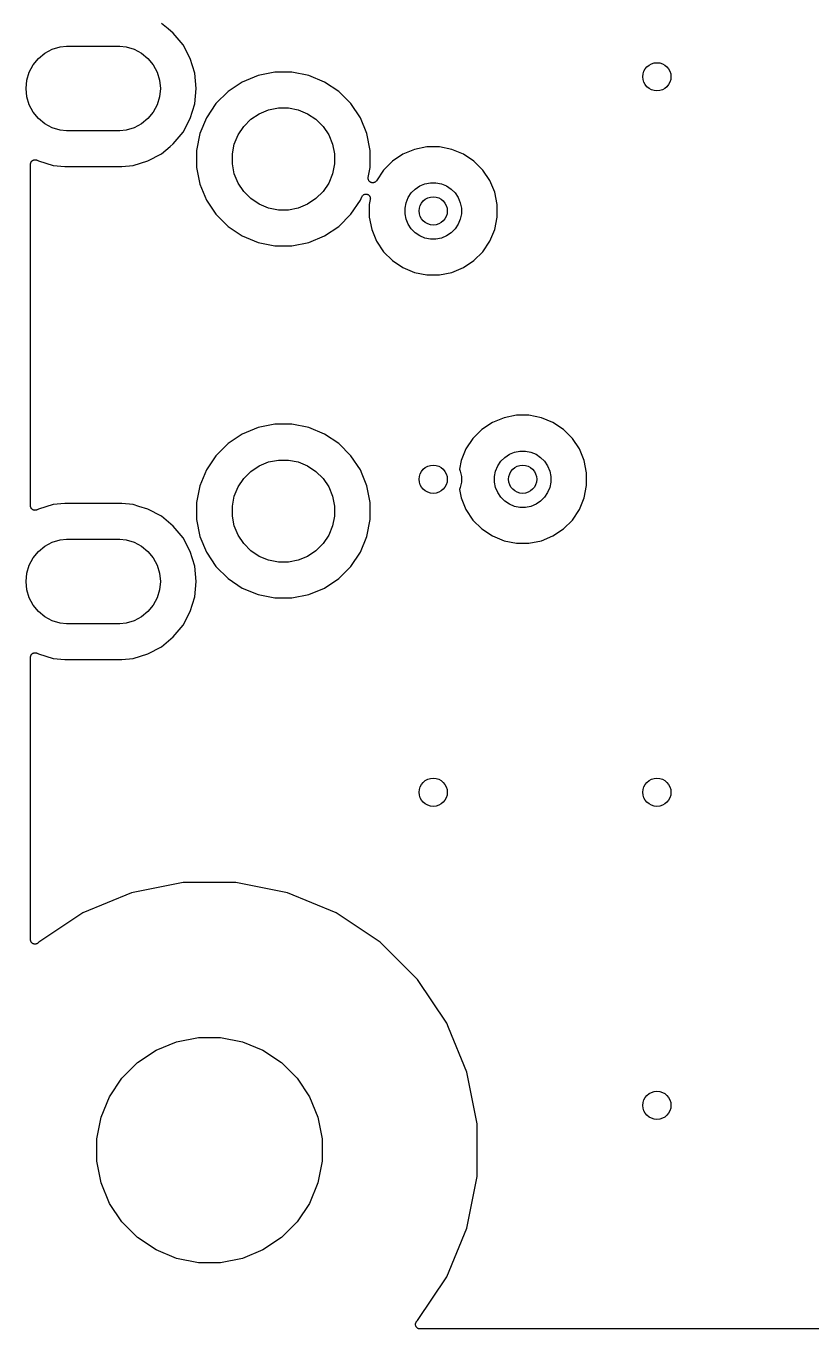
# Model space of a CAD drawing. Extents: x 1 to 139, y -76 to -1.
# Drawn here: x 0.57 to 11.73, y -75.56 to -57.06 of the extents above; entities that cross this region are included whole.
import ezdxf

# ---------------------------------------------------------------- set-up
doc = ezdxf.new("R2010")
doc.units = 0
doc.header["$MEASUREMENT"] = 0
doc.layers.add('BLACK', color=7, linetype='CONTINUOUS')

msp = doc.modelspace()

# ---------------------------------------------------------------- linework, layer by layer
at = {"layer": 'BLACK', "linetype": 'CONTINUOUS'}
for p, q in [((2.58653, -57.1034), (2.49255, -57.0263)), ((2.66126, -57.1647), (2.58653, -57.1034)), ((2.79973, -57.3334), (2.66126, -57.1647)), ((2.90261, -57.5259), (2.79973, -57.3334)), ((0.6727, -57.617), (0.74768, -57.5257)), ((0.74768, -57.5257), (0.83905, -57.4507)), ((0.83905, -57.4507), (0.94328, -57.395)), ((0.94328, -57.395), (1.05638, -57.3607)), ((1.05638, -57.3607), (1.14453, -57.352)), ((1.14453, -57.352), (1.90347, -57.352)), ((1.90347, -57.352), (1.99162, -57.3607)), ((1.99162, -57.3607), (2.10472, -57.395)), ((2.10472, -57.395), (2.20896, -57.4507)), ((2.20896, -57.4507), (2.30032, -57.5257)), ((2.30032, -57.5257), (2.3753, -57.617)), ((2.96597, -57.7348), (2.90261, -57.5259)), ((0.61699, -57.7213), (0.6727, -57.617)), ((2.3753, -57.617), (2.43101, -57.7213)), ((4.10256, -57.719), (3.86434, -57.7664)), ((4.34544, -57.719), (4.10256, -57.719)), ((4.58366, -57.7664), (4.34544, -57.719)), ((0.5711, -57.952), (0.58268, -57.8344)), ((0.58268, -57.8344), (0.61699, -57.7213)), ((2.43101, -57.7213), (2.46532, -57.8344)), ((2.46532, -57.8344), (2.4769, -57.952)), ((2.98736, -57.952), (2.96597, -57.7348)), ((3.63996, -57.8593), (3.43801, -57.9943)), ((3.86434, -57.7664), (3.63996, -57.8593)), ((4.80804, -57.8593), (4.58366, -57.7664)), ((5.00999, -57.9943), (4.80804, -57.8593)), ((0.58268, -58.0696), (0.5711, -57.952)), ((0.61699, -58.1827), (0.58268, -58.0696)), ((2.46532, -58.0696), (2.43101, -58.1827)), ((2.4769, -57.952), (2.46532, -58.0696)), ((2.96597, -58.1692), (2.98736, -57.952)), ((3.43801, -57.9943), (3.26627, -58.166)), ((5.18173, -58.166), (5.00999, -57.9943)), ((0.6727, -58.287), (0.61699, -58.1827)), ((2.43101, -58.1827), (2.3753, -58.287)), ((2.90261, -58.3781), (2.96597, -58.1692)), ((3.26627, -58.166), (3.13133, -58.368)), ((3.88058, -58.3095), (4.01253, -58.2549)), ((4.01253, -58.2549), (4.15259, -58.227)), ((4.15259, -58.227), (4.29541, -58.227)), ((4.29541, -58.227), (4.43547, -58.2549)), ((4.43547, -58.2549), (4.56742, -58.3095)), ((5.31667, -58.368), (5.18173, -58.166)), ((0.74768, -58.3783), (0.6727, -58.287)), ((0.83905, -58.4533), (0.74768, -58.3783)), ((0.94328, -58.509), (0.83905, -58.4533)), ((2.20896, -58.4533), (2.10472, -58.509)), ((2.30032, -58.3783), (2.20896, -58.4533)), ((2.3753, -58.287), (2.30032, -58.3783)), ((2.79973, -58.5706), (2.90261, -58.3781)), ((3.13133, -58.368), (3.03838, -58.5923)), ((3.66086, -58.4898), (3.76184, -58.3889)), ((3.76184, -58.3889), (3.88058, -58.3095)), ((4.56742, -58.3095), (4.68616, -58.3889)), ((4.68616, -58.3889), (4.78714, -58.4898)), ((5.40962, -58.5923), (5.31667, -58.368)), ((1.05638, -58.5433), (0.94328, -58.509)), ((1.14453, -58.552), (1.05638, -58.5433)), ((1.90347, -58.552), (1.14453, -58.552)), ((1.99162, -58.5433), (1.90347, -58.552)), ((2.10472, -58.509), (1.99162, -58.5433)), ((2.66126, -58.7393), (2.79973, -58.5706)), ((3.03838, -58.5923), (2.991, -58.8306)), ((3.52686, -58.7405), (3.58151, -58.6086)), ((3.58151, -58.6086), (3.66086, -58.4898)), ((4.78714, -58.4898), (4.86649, -58.6086)), ((4.86649, -58.6086), (4.92114, -58.7405)), ((5.457, -58.8306), (5.40962, -58.5923)), ((2.49255, -58.8777), (2.61745, -58.7752)), ((2.61745, -58.7752), (2.66126, -58.7393)), ((3.499, -58.8806), (3.52686, -58.7405)), ((4.92114, -58.7405), (4.949, -58.8806)), ((6.08514, -58.8169), (5.9199, -58.8853)), ((6.26057, -58.782), (6.08514, -58.8169)), ((6.43943, -58.782), (6.26057, -58.782)), ((6.61486, -58.8169), (6.43943, -58.782)), ((6.7801, -58.8853), (6.61486, -58.8169)), ((0.63602, -59.0162), (0.63639, -59.013)), ((0.63639, -59.013), (0.63728, -59.0102)), ((0.63728, -59.0102), (0.63788, -59.0073)), ((0.63788, -59.0073), (0.63915, -59.0043)), ((0.63915, -59.0043), (0.64014, -59.0012)), ((0.64014, -59.0012), (0.64156, -58.9986)), ((0.64156, -58.9986), (0.64271, -58.9959)), ((0.64271, -58.9959), (0.64453, -58.9932)), ((0.64453, -58.9932), (0.64611, -58.9903)), ((0.64611, -58.9903), (0.64801, -58.988)), ((0.64801, -58.988), (0.64966, -58.9856)), ((0.64966, -58.9856), (0.65197, -58.9833)), ((0.65197, -58.9833), (0.65407, -58.9808)), ((0.65407, -58.9808), (0.65638, -58.979)), ((0.65638, -58.979), (0.65847, -58.9769)), ((0.65847, -58.9769), (0.66119, -58.9751)), ((0.66119, -58.9751), (0.66373, -58.9731)), ((0.66373, -58.9731), (0.66635, -58.9717)), ((0.66635, -58.9717), (0.66881, -58.9701)), ((0.66881, -58.9701), (0.67182, -58.9688)), ((0.67182, -58.9688), (0.67471, -58.9673)), ((0.67471, -58.9673), (0.67755, -58.9665)), ((0.67755, -58.9665), (0.68028, -58.9654)), ((0.68028, -58.9654), (0.68348, -58.9647)), ((0.68348, -58.9647), (0.6866, -58.9638)), ((0.6866, -58.9638), (0.68954, -58.9635)), ((0.68954, -58.9635), (0.69244, -58.963)), ((0.69244, -58.963), (0.6957, -58.963)), ((0.6957, -58.963), (0.69894, -58.9627)), ((0.69894, -58.9627), (0.70187, -58.963)), ((0.70187, -58.963), (0.70483, -58.963)), ((0.70483, -58.963), (0.70804, -58.9636)), ((0.70804, -58.9636), (0.71127, -58.964)), ((0.71127, -58.964), (0.71408, -58.9649)), ((0.71408, -58.9649), (0.71699, -58.9654)), ((0.71699, -58.9654), (0.72, -58.9667)), ((0.72, -58.9667), (0.72311, -58.9677)), ((0.72311, -58.9677), (0.7257, -58.9691)), ((0.7257, -58.9691), (0.72843, -58.9702)), ((0.72843, -58.9702), (0.74794, -58.9806)), ((0.74794, -58.9806), (0.9568, -59.044)), ((2.0912, -59.044), (2.30007, -58.9806)), ((2.30007, -58.9806), (2.49255, -58.8777)), ((2.991, -58.8306), (2.991, -59.0734)), ((3.499, -59.0234), (3.499, -58.8806)), ((4.949, -58.8806), (4.949, -59.0234)), ((5.457, -59.0734), (5.457, -58.8306)), ((5.77118, -58.9847), (5.64471, -59.1112)), ((5.9199, -58.8853), (5.77118, -58.9847)), ((6.92882, -58.9847), (6.7801, -58.8853)), ((7.05529, -59.1112), (6.92882, -58.9847)), ((0.635, -59.0262), (0.63501, -59.0253)), ((0.635, -63.8778), (0.635, -59.0262)), ((0.63501, -59.0253), (0.63533, -59.0224)), ((0.63533, -59.0224), (0.63536, -59.0194)), ((0.63536, -59.0194), (0.63602, -59.0162)), ((0.9568, -59.044), (1.11957, -59.06)), ((1.11957, -59.06), (1.92843, -59.06)), ((1.92843, -59.06), (2.0912, -59.044)), ((2.991, -59.0734), (3.03838, -59.3117)), ((3.52686, -59.1635), (3.499, -59.0234)), ((3.58151, -59.2954), (3.52686, -59.1635)), ((4.92114, -59.1635), (4.86649, -59.2954)), ((4.949, -59.0234), (4.92114, -59.1635)), ((5.42902, -59.2141), (5.457, -59.0734)), ((5.64471, -59.1112), (5.5441, -59.2618)), ((7.15466, -59.2599), (7.05529, -59.1112)), ((3.03838, -59.3117), (3.13133, -59.536)), ((3.66086, -59.4142), (3.58151, -59.2954)), ((4.86649, -59.2954), (4.78714, -59.4142)), ((5.4278, -59.2263), (5.42842, -59.2201)), ((5.42781, -59.2264), (5.4278, -59.2263)), ((5.42842, -59.2328), (5.4278, -59.2264)), ((5.4278, -59.2264), (5.42781, -59.2264)), ((5.42842, -59.2201), (5.42902, -59.2141)), ((5.42898, -59.2386), (5.42842, -59.2328)), ((5.429, -59.2387), (5.42898, -59.2386)), ((5.429, -59.2388), (5.429, -59.2387)), ((5.43059, -59.244), (5.429, -59.2388)), ((5.43253, -59.2505), (5.43059, -59.244)), ((5.43256, -59.2506), (5.43253, -59.2505)), ((5.43257, -59.2506), (5.43256, -59.2506)), ((5.43528, -59.2557), (5.43257, -59.2506)), ((5.43832, -59.2615), (5.43528, -59.2557)), ((5.43836, -59.2615), (5.43832, -59.2615)), ((5.43838, -59.2616), (5.43836, -59.2615)), ((5.4424, -59.2665), (5.43838, -59.2616)), ((5.44613, -59.2711), (5.4424, -59.2665)), ((5.44617, -59.2711), (5.44613, -59.2711)), ((5.44621, -59.2712), (5.44617, -59.2711)), ((5.4509, -59.2751), (5.44621, -59.2712)), ((5.45566, -59.279), (5.4509, -59.2751)), ((5.45571, -59.2791), (5.45566, -59.279)), ((5.45575, -59.2791), (5.45571, -59.2791)), ((5.46107, -59.282), (5.45575, -59.2791)), ((5.46654, -59.285), (5.46107, -59.282)), ((5.4666, -59.285), (5.46654, -59.285)), ((5.46664, -59.285), (5.4666, -59.285)), ((5.47209, -59.2867), (5.46664, -59.285)), ((5.47837, -59.2886), (5.47209, -59.2867)), ((5.47844, -59.2887), (5.47837, -59.2886)), ((5.47848, -59.2887), (5.47844, -59.2887)), ((5.4841, -59.2893), (5.47848, -59.2887)), ((5.49069, -59.29), (5.4841, -59.2893)), ((5.49075, -59.29), (5.49069, -59.29)), ((5.4908, -59.29), (5.49075, -59.29)), ((5.49713, -59.2894), (5.4908, -59.29)), ((5.50304, -59.2889), (5.49713, -59.2894)), ((5.50309, -59.2889), (5.50304, -59.2889)), ((5.50315, -59.2889), (5.50309, -59.2889)), ((5.50922, -59.2871), (5.50315, -59.2889)), ((5.51494, -59.2854), (5.50922, -59.2871)), ((5.51499, -59.2854), (5.51494, -59.2854)), ((5.51504, -59.2854), (5.51499, -59.2854)), ((5.5206, -59.2825), (5.51504, -59.2854)), ((5.52593, -59.2797), (5.5206, -59.2825)), ((5.52597, -59.2797), (5.52593, -59.2797)), ((5.52603, -59.2796), (5.52597, -59.2797)), ((5.53078, -59.2758), (5.52603, -59.2796)), ((5.53561, -59.272), (5.53078, -59.2758)), ((5.53565, -59.2719), (5.53561, -59.272)), ((5.53569, -59.2719), (5.53565, -59.2719)), ((5.53934, -59.2675), (5.53569, -59.2719)), ((5.5436, -59.2625), (5.53934, -59.2675)), ((5.5441, -59.2618), (5.5436, -59.2625)), ((6.0393, -59.435), (6.09502, -59.3793)), ((6.09502, -59.3793), (6.16053, -59.3355)), ((6.16053, -59.3355), (6.23332, -59.3054)), ((6.23332, -59.3054), (6.3106, -59.29)), ((6.3106, -59.29), (6.3894, -59.29)), ((6.3894, -59.29), (6.46668, -59.3054)), ((6.46668, -59.3054), (6.53947, -59.3355)), ((6.53947, -59.3355), (6.60499, -59.3793)), ((6.60499, -59.3793), (6.6607, -59.435)), ((7.22311, -59.4251), (7.15466, -59.2599)), ((3.13133, -59.536), (3.26627, -59.738)), ((3.76184, -59.5151), (3.66086, -59.4142)), ((3.88058, -59.5945), (3.76184, -59.5151)), ((4.68616, -59.5151), (4.56742, -59.5945)), ((4.78714, -59.4142), (4.68616, -59.5151)), ((5.18173, -59.738), (5.31667, -59.536)), ((5.31667, -59.536), (5.33576, -59.49)), ((5.33576, -59.49), (5.3361, -59.4891)), ((5.3361, -59.4891), (5.33934, -59.4833)), ((5.33934, -59.4833), (5.34206, -59.4783)), ((5.34206, -59.4783), (5.34208, -59.4783)), ((5.34208, -59.4783), (5.34209, -59.4783)), ((5.34209, -59.4783), (5.34645, -59.4731)), ((5.34645, -59.4731), (5.35003, -59.4689)), ((5.35003, -59.4689), (5.35005, -59.4688)), ((5.35005, -59.4688), (5.35007, -59.4688)), ((5.35007, -59.4688), (5.35566, -59.4643)), ((5.35566, -59.4643), (5.3597, -59.4611)), ((5.3597, -59.4611), (5.35972, -59.4611)), ((5.35972, -59.4611), (5.35974, -59.4611)), ((5.35974, -59.4611), (5.36543, -59.4581)), ((5.36543, -59.4581), (5.37069, -59.4554)), ((5.37069, -59.4554), (5.37071, -59.4554)), ((5.37071, -59.4554), (5.37074, -59.4553)), ((5.37074, -59.4553), (5.3776, -59.4533)), ((5.3776, -59.4533), (5.38258, -59.4519)), ((5.38258, -59.4519), (5.3826, -59.4519)), ((5.3826, -59.4519), (5.38263, -59.4519)), ((5.38263, -59.4519), (5.38978, -59.4512)), ((5.38978, -59.4512), (5.39492, -59.4508)), ((5.39492, -59.4508), (5.39495, -59.4508)), ((5.39495, -59.4508), (5.39498, -59.4508)), ((5.39498, -59.4508), (5.40222, -59.4515)), ((5.40222, -59.4515), (5.40724, -59.4521)), ((5.40724, -59.4521), (5.40726, -59.4521)), ((5.40726, -59.4521), (5.4073, -59.4521)), ((5.4073, -59.4521), (5.41362, -59.4541)), ((5.41362, -59.4541), (5.41908, -59.4557)), ((5.41908, -59.4557), (5.41911, -59.4558)), ((5.41911, -59.4558), (5.41913, -59.4558)), ((5.41913, -59.4558), (5.42487, -59.4589)), ((5.42487, -59.4589), (5.42998, -59.4617)), ((5.42998, -59.4617), (5.42999, -59.4617)), ((5.42999, -59.4617), (5.43002, -59.4617)), ((5.43002, -59.4617), (5.43525, -59.466)), ((5.43525, -59.466), (5.43952, -59.4696)), ((5.43952, -59.4696), (5.43954, -59.4696)), ((5.43954, -59.4696), (5.43956, -59.4696)), ((5.43956, -59.4696), (5.4437, -59.4747)), ((5.45669, -59.5267), (5.442, -59.6006)), ((5.4437, -59.4747), (5.44734, -59.4792)), ((5.44734, -59.4792), (5.44736, -59.4792)), ((5.44736, -59.4792), (5.44738, -59.4792)), ((5.44738, -59.4792), (5.45066, -59.4854)), ((5.45066, -59.4854), (5.45315, -59.4901)), ((5.45315, -59.4901), (5.45316, -59.4901)), ((5.45316, -59.4901), (5.45317, -59.4902)), ((5.45317, -59.4902), (5.45484, -59.4957)), ((5.45484, -59.4957), (5.45672, -59.502)), ((5.4567, -59.5267), (5.45669, -59.5267)), ((5.45669, -59.5267), (5.45669, -59.5267)), ((5.45669, -59.5267), (5.45669, -59.5267)), ((5.4573, -59.5206), (5.4567, -59.5267)), ((5.45672, -59.502), (5.45673, -59.502)), ((5.45673, -59.502), (5.45674, -59.502)), ((5.45674, -59.502), (5.45726, -59.5075)), ((5.45726, -59.5075), (5.45792, -59.5143)), ((5.45792, -59.5144), (5.4573, -59.5206)), ((5.45792, -59.5143), (5.45792, -59.5143)), ((5.45792, -59.5143), (5.45792, -59.5144)), ((5.96537, -59.5733), (5.99552, -59.5005)), ((5.99552, -59.5005), (6.0393, -59.435)), ((6.6607, -59.435), (6.70447, -59.5005)), ((6.70447, -59.5005), (6.73463, -59.5733)), ((7.258, -59.6006), (7.22311, -59.4251)), ((3.26627, -59.738), (3.43801, -59.9097)), ((4.01253, -59.6491), (3.88058, -59.5945)), ((4.15259, -59.677), (4.01253, -59.6491)), ((4.29541, -59.677), (4.15259, -59.677)), ((4.43547, -59.6491), (4.29541, -59.677)), ((4.56742, -59.5945), (4.43547, -59.6491)), ((5.00999, -59.9097), (5.18173, -59.738)), ((5.442, -59.6006), (5.442, -59.7794)), ((5.95, -59.6506), (5.96537, -59.5733)), ((5.95, -59.7294), (5.95, -59.6506)), ((5.96537, -59.8067), (5.95, -59.7294)), ((6.73463, -59.5733), (6.75, -59.6506)), ((6.75, -59.7294), (6.73463, -59.8067)), ((6.75, -59.6506), (6.75, -59.7294)), ((7.258, -59.7794), (7.258, -59.6006)), ((3.43801, -59.9097), (3.63996, -60.0447)), ((4.80804, -60.0447), (5.00999, -59.9097)), ((5.442, -59.7794), (5.47689, -59.9549)), ((5.99552, -59.8795), (5.96537, -59.8067)), ((6.0393, -59.945), (5.99552, -59.8795)), ((6.70447, -59.8795), (6.6607, -59.945)), ((6.73463, -59.8067), (6.70447, -59.8795)), ((7.22311, -59.9549), (7.258, -59.7794)), ((3.63996, -60.0447), (3.86434, -60.1376)), ((4.58366, -60.1376), (4.80804, -60.0447)), ((5.47689, -59.9549), (5.54534, -60.1201)), ((5.54534, -60.1201), (5.64471, -60.2688)), ((6.09502, -60.0007), (6.0393, -59.945)), ((6.16053, -60.0445), (6.09502, -60.0007)), ((6.23332, -60.0746), (6.16053, -60.0445)), ((6.3106, -60.09), (6.23332, -60.0746)), ((6.3894, -60.09), (6.3106, -60.09)), ((6.46668, -60.0746), (6.3894, -60.09)), ((6.53947, -60.0445), (6.46668, -60.0746)), ((6.60499, -60.0007), (6.53947, -60.0445)), ((6.6607, -59.945), (6.60499, -60.0007)), ((7.05529, -60.2688), (7.15466, -60.1201)), ((7.15466, -60.1201), (7.22311, -59.9549)), ((3.86434, -60.1376), (4.10256, -60.185)), ((4.10256, -60.185), (4.34544, -60.185)), ((4.34544, -60.185), (4.58366, -60.1376)), ((5.64471, -60.2688), (5.77118, -60.3953)), ((6.92882, -60.3953), (7.05529, -60.2688)), ((5.77118, -60.3953), (5.9199, -60.4947)), ((5.9199, -60.4947), (6.08514, -60.5631)), ((6.61486, -60.5631), (6.7801, -60.4947)), ((6.7801, -60.4947), (6.92882, -60.3953)), ((6.08514, -60.5631), (6.26057, -60.598)), ((6.26057, -60.598), (6.43943, -60.598)), ((6.43943, -60.598), (6.61486, -60.5631)), ((7.1899, -62.6953), (7.04118, -62.7947)), ((7.35514, -62.6269), (7.1899, -62.6953)), ((7.53057, -62.592), (7.35514, -62.6269)), ((7.70943, -62.592), (7.53057, -62.592)), ((7.88486, -62.6269), (7.70943, -62.592)), ((8.0501, -62.6953), (7.88486, -62.6269)), ((8.19882, -62.7947), (8.0501, -62.6953)), ((3.63996, -62.8593), (3.43801, -62.9943)), ((3.86434, -62.7664), (3.63996, -62.8593)), ((4.10256, -62.719), (3.86434, -62.7664)), ((4.34544, -62.719), (4.10256, -62.719)), ((4.58366, -62.7664), (4.34544, -62.719)), ((4.80804, -62.8593), (4.58366, -62.7664)), ((5.00999, -62.9943), (4.80804, -62.8593)), ((7.04118, -62.7947), (6.91471, -62.9212)), ((8.32529, -62.9212), (8.19882, -62.7947)), ((3.43801, -62.9943), (3.26627, -63.166)), ((5.18173, -63.166), (5.00999, -62.9943)), ((6.81534, -63.0699), (6.74689, -63.2351)), ((6.91471, -62.9212), (6.81534, -63.0699)), ((8.42466, -63.0699), (8.32529, -62.9212)), ((8.49311, -63.2351), (8.42466, -63.0699)), ((3.26627, -63.166), (3.13133, -63.368)), ((3.88058, -63.3095), (4.01253, -63.2549)), ((4.01253, -63.2549), (4.15259, -63.227)), ((4.15259, -63.227), (4.29541, -63.227)), ((4.29541, -63.227), (4.43547, -63.2549)), ((4.43547, -63.2549), (4.56742, -63.3095)), ((5.31667, -63.368), (5.18173, -63.166)), ((6.74689, -63.2351), (6.723, -63.3553)), ((7.26552, -63.3105), (7.3093, -63.245)), ((7.3093, -63.245), (7.36501, -63.1893)), ((7.36501, -63.1893), (7.43053, -63.1455)), ((7.43053, -63.1455), (7.50332, -63.1154)), ((7.50332, -63.1154), (7.5806, -63.1)), ((7.5806, -63.1), (7.6594, -63.1)), ((7.6594, -63.1), (7.73668, -63.1154)), ((7.73668, -63.1154), (7.80947, -63.1455)), ((7.80947, -63.1455), (7.87498, -63.1893)), ((7.87498, -63.1893), (7.9307, -63.245)), ((7.9307, -63.245), (7.97447, -63.3105)), ((8.528, -63.4106), (8.49311, -63.2351)), ((3.13133, -63.368), (3.03838, -63.5923)), ((3.66086, -63.4898), (3.76184, -63.3889)), ((3.76184, -63.3889), (3.88058, -63.3095)), ((4.56742, -63.3095), (4.68616, -63.3889)), ((4.68616, -63.3889), (4.78714, -63.4898)), ((5.34178, -63.4286), (5.31667, -63.368)), ((5.3418, -63.4286), (5.34178, -63.4286)), ((5.40962, -63.5923), (5.3418, -63.4286)), ((6.723, -63.3553), (6.73463, -63.3833)), ((6.73463, -63.3833), (6.75, -63.4606)), ((7.22, -63.4606), (7.23537, -63.3833)), ((7.23537, -63.3833), (7.26552, -63.3105)), ((7.97447, -63.3105), (8.00463, -63.3833)), ((8.00463, -63.3833), (8.02, -63.4606)), ((8.528, -63.5894), (8.528, -63.4106)), ((3.03838, -63.5923), (2.991, -63.8306)), ((3.52686, -63.7405), (3.58151, -63.6086)), ((3.58151, -63.6086), (3.66086, -63.4898)), ((4.78714, -63.4898), (4.86649, -63.6086)), ((4.86649, -63.6086), (4.92114, -63.7405)), ((5.457, -63.8306), (5.40962, -63.5923)), ((6.73463, -63.6167), (6.723, -63.6447)), ((6.75, -63.5394), (6.73463, -63.6167)), ((6.75, -63.4606), (6.75, -63.5394)), ((7.22, -63.5394), (7.22, -63.4606)), ((7.23537, -63.6167), (7.22, -63.5394)), ((7.26552, -63.6895), (7.23537, -63.6167)), ((8.00463, -63.6167), (7.97447, -63.6895)), ((8.02, -63.5394), (8.00463, -63.6167)), ((8.02, -63.4606), (8.02, -63.5394)), ((8.49311, -63.7649), (8.528, -63.5894)), ((3.499, -63.8806), (3.52686, -63.7405)), ((4.92114, -63.7405), (4.949, -63.8806)), ((6.723, -63.6447), (6.74689, -63.7649)), ((6.74689, -63.7649), (6.81534, -63.9301)), ((7.3093, -63.755), (7.26552, -63.6895)), ((7.36501, -63.8107), (7.3093, -63.755)), ((7.43053, -63.8545), (7.36501, -63.8107)), ((7.87498, -63.8107), (7.80947, -63.8545)), ((7.9307, -63.755), (7.87498, -63.8107)), ((7.97447, -63.6895), (7.9307, -63.755)), ((8.42466, -63.9301), (8.49311, -63.7649)), ((0.63529, -63.8807), (0.635, -63.8778)), ((0.63527, -63.8837), (0.63529, -63.8807)), ((0.63589, -63.8869), (0.63527, -63.8837)), ((0.63621, -63.8901), (0.63589, -63.8869)), ((0.63706, -63.893), (0.63621, -63.8901)), ((0.63762, -63.8959), (0.63706, -63.893)), ((0.63885, -63.8989), (0.63762, -63.8959)), ((0.63979, -63.902), (0.63885, -63.8989)), ((0.64118, -63.9046), (0.63979, -63.902)), ((0.64229, -63.9074), (0.64118, -63.9046)), ((0.64408, -63.9101), (0.64229, -63.9074)), ((0.64561, -63.913), (0.64408, -63.9101)), ((0.64747, -63.9152), (0.64561, -63.913)), ((0.6491, -63.9177), (0.64747, -63.9152)), ((0.65139, -63.92), (0.6491, -63.9177)), ((0.65344, -63.9226), (0.65139, -63.92)), ((0.65572, -63.9244), (0.65344, -63.9226)), ((0.65779, -63.9265), (0.65572, -63.9244)), ((0.66048, -63.9284), (0.65779, -63.9265)), ((0.66299, -63.9305), (0.66048, -63.9284)), ((0.66559, -63.9319), (0.66299, -63.9305)), ((0.66803, -63.9335), (0.66559, -63.9319)), ((0.67103, -63.9348), (0.66803, -63.9335)), ((0.67389, -63.9363), (0.67103, -63.9348)), ((0.67671, -63.9372), (0.67389, -63.9363)), ((0.67943, -63.9384), (0.67671, -63.9372)), ((0.68263, -63.9391), (0.67943, -63.9384)), ((0.68573, -63.94), (0.68263, -63.9391)), ((0.68866, -63.9403), (0.68573, -63.94)), ((0.69156, -63.9409), (0.68866, -63.9403)), ((0.69482, -63.941), (0.69156, -63.9409)), ((0.69806, -63.9413), (0.69482, -63.941)), ((0.701, -63.941), (0.69806, -63.9413)), ((0.70395, -63.9411), (0.701, -63.941)), ((0.70715, -63.9405), (0.70395, -63.9411)), ((0.7104, -63.9402), (0.70715, -63.9405)), ((0.71324, -63.9394), (0.7104, -63.9402)), ((0.71614, -63.9388), (0.71324, -63.9394)), ((0.71916, -63.9376), (0.71614, -63.9388)), ((0.72229, -63.9367), (0.71916, -63.9376)), ((0.7249, -63.9353), (0.72229, -63.9367)), ((0.72765, -63.9342), (0.7249, -63.9353)), ((0.72843, -63.9338), (0.72765, -63.9342)), ((0.74794, -63.9234), (0.72843, -63.9338)), ((0.9568, -63.86), (0.74794, -63.9234)), ((1.11957, -63.844), (0.9568, -63.86)), ((1.92843, -63.844), (1.11957, -63.844)), ((2.0912, -63.86), (1.92843, -63.844)), ((2.17375, -63.8851), (2.0912, -63.86)), ((2.30007, -63.9234), (2.17375, -63.8851)), ((2.49255, -64.0263), (2.30007, -63.9234)), ((2.991, -63.8306), (2.991, -64.0734)), ((3.499, -64.0234), (3.499, -63.8806)), ((4.949, -63.8806), (4.949, -64.0234)), ((5.457, -64.0734), (5.457, -63.8306)), ((6.81534, -63.9301), (6.91471, -64.0788)), ((7.50332, -63.8846), (7.43053, -63.8545)), ((7.5806, -63.9), (7.50332, -63.8846)), ((7.6594, -63.9), (7.5806, -63.9)), ((7.73668, -63.8846), (7.6594, -63.9)), ((7.80947, -63.8545), (7.73668, -63.8846)), ((8.32529, -64.0788), (8.42466, -63.9301)), ((2.66126, -64.1647), (2.49255, -64.0263)), ((2.79973, -64.3334), (2.66126, -64.1647)), ((2.991, -64.0734), (3.03838, -64.3117)), ((3.52686, -64.1635), (3.499, -64.0234)), ((3.58151, -64.2954), (3.52686, -64.1635)), ((4.92114, -64.1635), (4.86649, -64.2954)), ((4.949, -64.0234), (4.92114, -64.1635)), ((5.40962, -64.3117), (5.457, -64.0734)), ((6.91471, -64.0788), (7.04118, -64.2053)), ((8.19882, -64.2053), (8.32529, -64.0788)), ((0.94328, -64.395), (1.05638, -64.3607)), ((1.05638, -64.3607), (1.14453, -64.352)), ((1.14453, -64.352), (1.90347, -64.352)), ((1.90347, -64.352), (1.99162, -64.3607)), ((1.99162, -64.3607), (2.10472, -64.395)), ((2.90261, -64.5259), (2.79973, -64.3334)), ((3.03838, -64.3117), (3.13133, -64.536)), ((3.66086, -64.4142), (3.58151, -64.2954)), ((4.86649, -64.2954), (4.78714, -64.4142)), ((5.31667, -64.536), (5.40962, -64.3117)), ((7.04118, -64.2053), (7.1899, -64.3047)), ((7.1899, -64.3047), (7.35514, -64.3731)), ((7.35514, -64.3731), (7.53057, -64.408)), ((7.70943, -64.408), (7.88486, -64.3731)), ((7.88486, -64.3731), (8.0501, -64.3047)), ((8.0501, -64.3047), (8.19882, -64.2053)), ((0.6727, -64.617), (0.74768, -64.5257)), ((0.74768, -64.5257), (0.83905, -64.4507)), ((0.83905, -64.4507), (0.94328, -64.395)), ((2.10472, -64.395), (2.20896, -64.4507)), ((2.20896, -64.4507), (2.30032, -64.5257)), ((2.30032, -64.5257), (2.3753, -64.617)), ((2.96597, -64.7348), (2.90261, -64.5259)), ((3.13133, -64.536), (3.26627, -64.738)), ((3.76184, -64.5151), (3.66086, -64.4142)), ((3.88058, -64.5945), (3.76184, -64.5151)), ((4.68616, -64.5151), (4.56742, -64.5945)), ((4.78714, -64.4142), (4.68616, -64.5151)), ((5.18173, -64.738), (5.31667, -64.536)), ((7.53057, -64.408), (7.70943, -64.408)), ((0.58268, -64.8344), (0.61699, -64.7213)), ((0.61699, -64.7213), (0.6727, -64.617)), ((2.3753, -64.617), (2.43101, -64.7213)), ((2.43101, -64.7213), (2.46532, -64.8344)), ((2.98736, -64.952), (2.96597, -64.7348)), ((3.26627, -64.738), (3.43801, -64.9097)), ((4.01253, -64.6491), (3.88058, -64.5945)), ((4.15259, -64.677), (4.01253, -64.6491)), ((4.29541, -64.677), (4.15259, -64.677)), ((4.43547, -64.6491), (4.29541, -64.677)), ((4.56742, -64.5945), (4.43547, -64.6491)), ((5.03638, -64.8833), (5.18173, -64.738)), ((0.5711, -64.952), (0.58268, -64.8344)), ((2.46532, -64.8344), (2.4769, -64.952)), ((3.43801, -64.9097), (3.63996, -65.0447)), ((4.80804, -65.0447), (5.00999, -64.9097)), ((5.00999, -64.9097), (5.03631, -64.8834)), ((5.03631, -64.8834), (5.03638, -64.8833)), ((0.58268, -65.0696), (0.5711, -64.952)), ((0.61699, -65.1827), (0.58268, -65.0696)), ((2.46532, -65.0696), (2.43101, -65.1827)), ((2.4769, -64.952), (2.46532, -65.0696)), ((2.96597, -65.1692), (2.98736, -64.952)), ((3.63996, -65.0447), (3.86434, -65.1376)), ((4.58366, -65.1376), (4.80804, -65.0447)), ((0.6727, -65.287), (0.61699, -65.1827)), ((0.74768, -65.3783), (0.6727, -65.287)), ((2.3753, -65.287), (2.30032, -65.3783)), ((2.43101, -65.1827), (2.3753, -65.287)), ((2.90261, -65.3781), (2.96597, -65.1692)), ((3.86434, -65.1376), (4.10256, -65.185)), ((4.10256, -65.185), (4.34544, -65.185)), ((4.34544, -65.185), (4.58366, -65.1376)), ((0.83905, -65.4533), (0.74768, -65.3783)), ((0.94328, -65.509), (0.83905, -65.4533)), ((2.20896, -65.4533), (2.10472, -65.509)), ((2.30032, -65.3783), (2.20896, -65.4533)), ((2.79973, -65.5706), (2.90261, -65.3781)), ((1.05638, -65.5433), (0.94328, -65.509)), ((1.14453, -65.552), (1.05638, -65.5433)), ((1.90347, -65.552), (1.14453, -65.552)), ((1.99162, -65.5433), (1.90347, -65.552)), ((2.10472, -65.509), (1.99162, -65.5433)), ((2.66126, -65.7393), (2.79973, -65.5706)), ((2.49255, -65.8777), (2.66126, -65.7393)), ((0.635, -66.0262), (0.63501, -66.0253)), ((0.635, -70.0377), (0.635, -66.0262)), ((0.63501, -66.0253), (0.63533, -66.0224)), ((0.63533, -66.0224), (0.63536, -66.0194)), ((0.63536, -66.0194), (0.63602, -66.0162)), ((0.63602, -66.0162), (0.63639, -66.013)), ((0.63639, -66.013), (0.63728, -66.0102)), ((0.63728, -66.0102), (0.63788, -66.0073)), ((0.63788, -66.0073), (0.63915, -66.0043)), ((0.63915, -66.0043), (0.64014, -66.0012)), ((0.64014, -66.0012), (0.64156, -65.9986)), ((0.64156, -65.9986), (0.64271, -65.9959)), ((0.64271, -65.9959), (0.64453, -65.9932)), ((0.64453, -65.9932), (0.64611, -65.9903)), ((0.64611, -65.9903), (0.64801, -65.988)), ((0.64801, -65.988), (0.64966, -65.9856)), ((0.64966, -65.9856), (0.65197, -65.9833)), ((0.65197, -65.9833), (0.65407, -65.9808)), ((0.65407, -65.9808), (0.65638, -65.979)), ((0.65638, -65.979), (0.65847, -65.9769)), ((0.65847, -65.9769), (0.66119, -65.9751)), ((0.66119, -65.9751), (0.66373, -65.9731)), ((0.66373, -65.9731), (0.66635, -65.9717)), ((0.66635, -65.9717), (0.66881, -65.9701)), ((0.66881, -65.9701), (0.67182, -65.9688)), ((0.67182, -65.9688), (0.67471, -65.9673)), ((0.67471, -65.9673), (0.67755, -65.9665)), ((0.67755, -65.9665), (0.68028, -65.9654)), ((0.68028, -65.9654), (0.68348, -65.9647)), ((0.68348, -65.9647), (0.6866, -65.9638)), ((0.6866, -65.9638), (0.68954, -65.9635)), ((0.68954, -65.9635), (0.69244, -65.963)), ((0.69244, -65.963), (0.6957, -65.963)), ((0.6957, -65.963), (0.69894, -65.9627)), ((0.69894, -65.9627), (0.70187, -65.963)), ((0.70187, -65.963), (0.70483, -65.963)), ((0.70483, -65.963), (0.70804, -65.9636)), ((0.70804, -65.9636), (0.71127, -65.964)), ((0.71127, -65.964), (0.71408, -65.9649)), ((0.71408, -65.9649), (0.71699, -65.9654)), ((0.71699, -65.9654), (0.72, -65.9667)), ((0.72, -65.9667), (0.72311, -65.9677)), ((0.72311, -65.9677), (0.7257, -65.9691)), ((0.7257, -65.9691), (0.72843, -65.9702)), ((0.72843, -65.9702), (0.74794, -65.9806)), ((0.74794, -65.9806), (0.9568, -66.044)), ((0.9568, -66.044), (1.11957, -66.06)), ((1.92843, -66.06), (2.0912, -66.044)), ((2.0912, -66.044), (2.30007, -65.9806)), ((2.30007, -65.9806), (2.49255, -65.8777)), ((1.11957, -66.06), (1.92843, -66.06)), ((2.06658, -69.371), (1.37503, -69.6575)), ((2.80073, -69.225), (2.06658, -69.371)), ((3.54927, -69.225), (2.80073, -69.225)), ((4.28342, -69.371), (3.54927, -69.225)), ((4.97497, -69.6575), (4.28342, -69.371)), ((1.37503, -69.6575), (0.75264, -70.0733)), ((5.59736, -70.0733), (4.97497, -69.6575)), ((0.63558, -70.0436), (0.635, -70.0377)), ((0.63617, -70.0498), (0.63558, -70.0436)), ((0.6362, -70.0499), (0.63617, -70.0498)), ((0.63621, -70.05), (0.6362, -70.0499)), ((0.63801, -70.056), (0.63621, -70.05)), ((0.63971, -70.0617), (0.63801, -70.056)), ((0.63976, -70.0618), (0.63971, -70.0617)), ((0.63979, -70.0619), (0.63976, -70.0618)), ((0.64265, -70.0673), (0.63979, -70.0619)), ((0.64549, -70.0726), (0.64265, -70.0673)), ((0.64556, -70.0727), (0.64549, -70.0726)), ((0.64561, -70.0728), (0.64556, -70.0727)), ((0.64932, -70.0774), (0.64561, -70.0728)), ((0.65329, -70.0823), (0.64932, -70.0774)), ((0.65337, -70.0823), (0.65329, -70.0823)), ((0.65344, -70.0824), (0.65337, -70.0823)), ((0.65816, -70.0863), (0.65344, -70.0824)), ((0.66281, -70.0902), (0.65816, -70.0863)), ((0.6629, -70.0903), (0.66281, -70.0902)), ((0.66299, -70.0903), (0.6629, -70.0903)), ((0.66833, -70.0932), (0.66299, -70.0903)), ((0.67369, -70.0961), (0.66833, -70.0932)), ((0.6738, -70.0962), (0.67369, -70.0961)), ((0.67389, -70.0962), (0.6738, -70.0962)), ((0.67965, -70.098), (0.67389, -70.0962)), ((0.68551, -70.0998), (0.67965, -70.098)), ((0.68563, -70.0999), (0.68551, -70.0998)), ((0.68573, -70.0999), (0.68563, -70.0999)), ((0.69164, -70.1005), (0.68573, -70.0999)), ((0.69783, -70.1012), (0.69164, -70.1005)), ((0.69795, -70.1012), (0.69783, -70.1012)), ((0.69806, -70.1012), (0.69795, -70.1012)), ((0.70401, -70.1006), (0.69806, -70.1012)), ((0.71018, -70.1001), (0.70401, -70.1006)), ((0.71029, -70.1001), (0.71018, -70.1001)), ((0.7104, -70.1001), (0.71029, -70.1001)), ((0.71623, -70.0983), (0.7104, -70.1001)), ((0.72208, -70.0966), (0.71623, -70.0983)), ((0.72218, -70.0966), (0.72208, -70.0966)), ((0.72229, -70.0966), (0.72218, -70.0966)), ((0.72774, -70.0937), (0.72229, -70.0966)), ((0.73308, -70.0909), (0.72774, -70.0937)), ((0.73317, -70.0909), (0.73308, -70.0909)), ((0.73327, -70.0908), (0.73317, -70.0909)), ((0.73806, -70.087), (0.73327, -70.0908)), ((0.74277, -70.0832), (0.73806, -70.087)), ((0.74292, -70.0831), (0.74277, -70.0832)), ((0.74293, -70.0831), (0.74292, -70.0831)), ((0.74294, -70.083), (0.74293, -70.0831)), ((0.7434, -70.0826), (0.74294, -70.083)), ((0.75264, -70.0733), (0.7434, -70.0826)), ((6.12665, -70.6026), (5.59736, -70.0733)), ((6.54252, -71.225), (6.12665, -70.6026)), ((6.56732, -71.2849), (6.54252, -71.225)), ((6.82897, -71.9166), (6.56732, -71.2849)), ((2.41712, -71.6071), (2.7083, -71.4865)), ((2.7083, -71.4865), (3.01741, -71.425)), ((3.01741, -71.425), (3.33259, -71.425)), ((3.33259, -71.425), (3.6417, -71.4865)), ((3.6417, -71.4865), (3.93288, -71.6071)), ((2.15506, -71.7822), (2.41712, -71.6071)), ((3.93288, -71.6071), (4.19494, -71.7822)), ((1.9322, -72.0051), (2.15506, -71.7822)), ((4.19494, -71.7822), (4.4178, -72.0051)), ((6.975, -72.6507), (6.82897, -71.9166)), ((1.7571, -72.2671), (1.9322, -72.0051)), ((4.4178, -72.0051), (4.5929, -72.2671)), ((1.63649, -72.5583), (1.7571, -72.2671)), ((4.5929, -72.2671), (4.71351, -72.5583)), ((1.575, -72.8674), (1.63649, -72.5583)), ((4.71351, -72.5583), (4.775, -72.8674)), ((6.975, -73.3993), (6.975, -72.6507)), ((1.575, -73.1826), (1.575, -72.8674)), ((4.775, -72.8674), (4.775, -73.1826)), ((1.63649, -73.4917), (1.575, -73.1826)), ((4.775, -73.1826), (4.71351, -73.4917)), ((6.82897, -74.1334), (6.975, -73.3993)), ((1.7571, -73.7829), (1.63649, -73.4917)), ((4.71351, -73.4917), (4.5929, -73.7829)), ((1.9322, -74.0449), (1.7571, -73.7829)), ((4.5929, -73.7829), (4.4178, -74.0449)), ((2.15506, -74.2678), (1.9322, -74.0449)), ((4.4178, -74.0449), (4.19494, -74.2678)), ((6.54252, -74.825), (6.82897, -74.1334)), ((2.41712, -74.4429), (2.15506, -74.2678)), ((4.19494, -74.2678), (3.93288, -74.4429)), ((2.7083, -74.5635), (2.41712, -74.4429)), ((3.93288, -74.4429), (3.6417, -74.5635)), ((3.01741, -74.625), (2.7083, -74.5635)), ((3.33259, -74.625), (3.01741, -74.625)), ((3.6417, -74.5635), (3.33259, -74.625)), ((6.12665, -75.4474), (6.54252, -74.825)), ((6.10189, -75.483), (6.10369, -75.4771)), ((6.10369, -75.4771), (6.10374, -75.477)), ((6.10374, -75.477), (6.10378, -75.4769)), ((6.10378, -75.4769), (6.10661, -75.4717)), ((6.10661, -75.4717), (6.10955, -75.4662)), ((6.10955, -75.4662), (6.10962, -75.4661)), ((6.10962, -75.4661), (6.10967, -75.466)), ((6.10967, -75.466), (6.11356, -75.4613)), ((6.11356, -75.4613), (6.11741, -75.4566)), ((6.11741, -75.4566), (6.12665, -75.4474)), ((6.09882, -75.5011), (6.09944, -75.4951)), ((6.09883, -75.5012), (6.09882, -75.5011)), ((6.09882, -75.5013), (6.09883, -75.5012)), ((6.09941, -75.5076), (6.09882, -75.5013)), ((6.09994, -75.5134), (6.09941, -75.5076)), ((6.09944, -75.4951), (6.10007, -75.4889)), ((6.09997, -75.5135), (6.09994, -75.5134)), ((6.09998, -75.5136), (6.09997, -75.5135)), ((6.10172, -75.5195), (6.09998, -75.5136)), ((6.10007, -75.4889), (6.1001, -75.4888)), ((6.1001, -75.4888), (6.10011, -75.4887)), ((6.10011, -75.4887), (6.10189, -75.483)), ((6.10344, -75.5253), (6.10172, -75.5195)), ((6.10349, -75.5254), (6.10344, -75.5253)), ((6.10352, -75.5255), (6.10349, -75.5254)), ((6.10632, -75.5308), (6.10352, -75.5255)), ((6.10918, -75.5363), (6.10632, -75.5308)), ((6.10925, -75.5364), (6.10918, -75.5363)), ((6.1093, -75.5365), (6.10925, -75.5364)), ((6.1131, -75.5412), (6.1093, -75.5365)), ((6.11695, -75.5459), (6.1131, -75.5412)), ((6.11703, -75.546), (6.11695, -75.5459)), ((6.1171, -75.5461), (6.11703, -75.546)), ((6.12174, -75.55), (6.1171, -75.5461)), ((6.12644, -75.5539), (6.12174, -75.55)), ((6.12654, -75.5539), (6.12644, -75.5539)), ((6.12662, -75.554), (6.12654, -75.5539)), ((6.13198, -75.5569), (6.12662, -75.554)), ((6.1373, -75.5599), (6.13198, -75.5569)), ((6.13741, -75.5599), (6.1373, -75.5599)), ((6.1375, -75.56), (6.13741, -75.5599)), ((6.14339, -75.5618), (6.1375, -75.56)), ((6.14911, -75.5636), (6.14339, -75.5618)), ((6.14922, -75.5636), (6.14911, -75.5636)), ((6.14933, -75.5637), (6.14922, -75.5636)), ((6.15547, -75.5643), (6.14933, -75.5637)), ((6.16143, -75.565), (6.15547, -75.5643)), ((6.16163, -75.565), (6.16143, -75.565)), ((6.16165, -75.565), (6.16163, -75.565)), ((6.16167, -75.565), (6.16165, -75.565)), ((6.16231, -75.565), (6.16167, -75.565)), ((133.538, -75.565), (6.16231, -75.565))]:
    msp.add_line(p, q, dxfattribs=at)
at = {"layer": 'BLACK'}
for centre in [(9.525, -57.785), (6.35, -59.69), (6.35, -63.5), (7.62, -63.5), (6.35, -67.945), (9.525, -67.945), (9.525, -72.39)]:
    msp.add_circle(centre, 0.2, dxfattribs=at)

doc.saveas('drawing.dxf')
